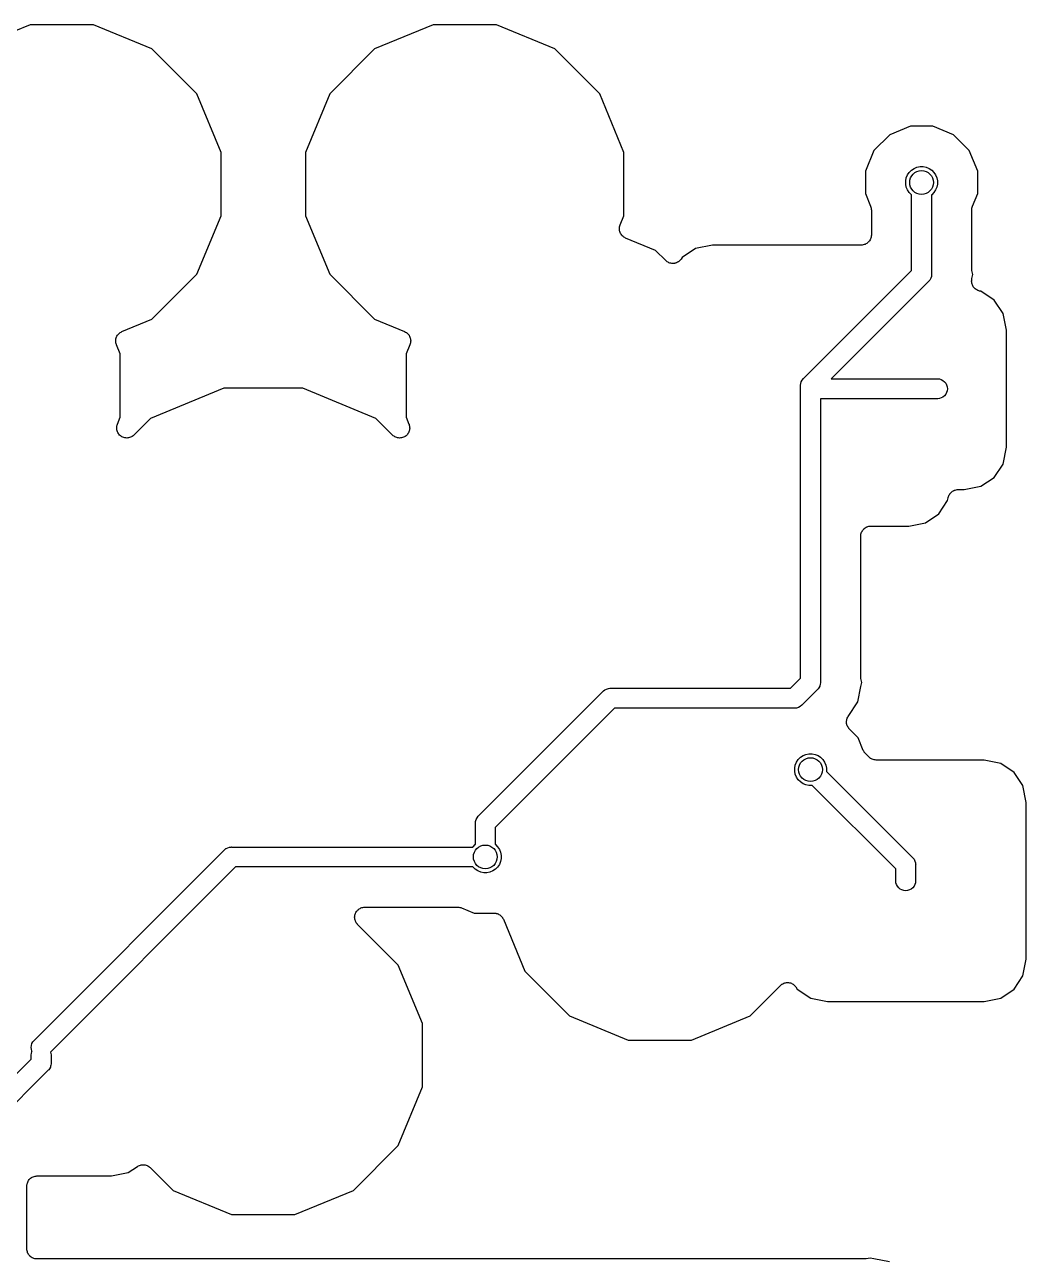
# Model space of a CAD drawing. Extents: x 0.4 to 11.3, y -7.9 to -0.4.
# Drawn here: x 6.874 to 7.371, y -3.708 to -3.095 of the extents above; entities that cross this region are included whole.
import ezdxf

# ---------------------------------------------------------------- set-up
doc = ezdxf.new("R2010")
doc.units = 0
doc.header["$MEASUREMENT"] = 0
doc.layers.add('BLACK', color=7, linetype='CONTINUOUS')

msp = doc.modelspace()

# ---------------------------------------------------------------- linework, layer by layer
at = {"layer": 'BLACK', "linetype": 'CONTINUOUS'}
for p, q in [((6.8764, -3.09496), (6.84734, -3.107)), ((6.90785, -3.09496), (6.8764, -3.09496)), ((6.93691, -3.107), (6.90785, -3.09496)), ((7.0764, -3.09496), (7.04734, -3.107)), ((7.10785, -3.09496), (7.0764, -3.09496)), ((7.13691, -3.107), (7.10785, -3.09496)), ((6.95915, -3.12923), (6.93691, -3.107)), ((7.04734, -3.107), (7.02511, -3.12923)), ((7.15915, -3.12923), (7.13691, -3.107)), ((6.97118, -3.15829), (6.95915, -3.12923)), ((7.02511, -3.12923), (7.01307, -3.15829)), ((7.17118, -3.15829), (7.15915, -3.12923)), ((7.30311, -3.1496), (7.29527, -3.15744)), ((7.31335, -3.14535), (7.30311, -3.1496)), ((7.32444, -3.14535), (7.31335, -3.14535)), ((7.33469, -3.1496), (7.32444, -3.14535)), ((7.34253, -3.15744), (7.33469, -3.1496)), ((6.97118, -3.18974), (6.97118, -3.15829)), ((7.01307, -3.15829), (7.01307, -3.18974)), ((7.17118, -3.18974), (7.17118, -3.15829)), ((7.29527, -3.15744), (7.29102, -3.16768)), ((7.34677, -3.16768), (7.34253, -3.15744)), ((7.29102, -3.16768), (7.29102, -3.17877)), ((7.31192, -3.1695), (7.31278, -3.16821)), ((7.31278, -3.16821), (7.31388, -3.16711)), ((7.31388, -3.16711), (7.31517, -3.16625)), ((7.31517, -3.16625), (7.3166, -3.16566)), ((7.3166, -3.16566), (7.31812, -3.16535)), ((7.31812, -3.16535), (7.31967, -3.16535)), ((7.31967, -3.16535), (7.32119, -3.16566)), ((7.32119, -3.16566), (7.32263, -3.16625)), ((7.32263, -3.16625), (7.32392, -3.16711)), ((7.32392, -3.16711), (7.32501, -3.16821)), ((7.32501, -3.16821), (7.32588, -3.1695)), ((7.34677, -3.17877), (7.34677, -3.16768)), ((7.31102, -3.17245), (7.31133, -3.17093)), ((7.31102, -3.174), (7.31102, -3.17245)), ((7.31133, -3.17553), (7.31102, -3.174)), ((7.31133, -3.17093), (7.31192, -3.1695)), ((7.31192, -3.17696), (7.31133, -3.17553)), ((7.32588, -3.1695), (7.32647, -3.17093)), ((7.32647, -3.17553), (7.32588, -3.17696)), ((7.32647, -3.17093), (7.32677, -3.17245)), ((7.32677, -3.174), (7.32647, -3.17553)), ((7.32677, -3.17245), (7.32677, -3.174)), ((7.29102, -3.17877), (7.2936, -3.18498)), ((7.31278, -3.17825), (7.31192, -3.17696)), ((7.31388, -3.17934), (7.31278, -3.17825)), ((7.31398, -3.17941), (7.31388, -3.17934)), ((7.31398, -3.21686), (7.31398, -3.17941)), ((7.32392, -3.17934), (7.32382, -3.17941)), ((7.32382, -3.17941), (7.32382, -3.21866)), ((7.32501, -3.17825), (7.32392, -3.17934)), ((7.32588, -3.17696), (7.32501, -3.17825)), ((7.3442, -3.18498), (7.34677, -3.17877)), ((7.2936, -3.18498), (7.2936, -3.18499)), ((7.2936, -3.18499), (7.2936, -3.18499)), ((7.2936, -3.18499), (7.2936, -3.18499)), ((7.2936, -3.18499), (7.29362, -3.18505)), ((7.29362, -3.18505), (7.29375, -3.18549)), ((7.29375, -3.18549), (7.29388, -3.18592)), ((7.29388, -3.18592), (7.29388, -3.18596)), ((7.29388, -3.18596), (7.29389, -3.18598)), ((7.29389, -3.18598), (7.29393, -3.18644)), ((7.29393, -3.18644), (7.29398, -3.1869)), ((7.29398, -3.1869), (7.29398, -3.19931)), ((7.34382, -3.18683), (7.34387, -3.18637)), ((7.34382, -3.18689), (7.34382, -3.18683)), ((7.34382, -3.1869), (7.34382, -3.18689)), ((7.34382, -3.18689), (7.34382, -3.18689)), ((7.34382, -3.18689), (7.34382, -3.18689)), ((7.34382, -3.21595), (7.34382, -3.1869)), ((7.34387, -3.18637), (7.34392, -3.18592)), ((7.34392, -3.18589), (7.34393, -3.18586)), ((7.34392, -3.18592), (7.34392, -3.18589)), ((7.34393, -3.18586), (7.34407, -3.18542)), ((7.34407, -3.18542), (7.3442, -3.18498)), ((6.95915, -3.2188), (6.97118, -3.18974)), ((7.01307, -3.18974), (7.02511, -3.2188)), ((7.1693, -3.19429), (7.17118, -3.18974)), ((7.16892, -3.19616), (7.16897, -3.19569)), ((7.16892, -3.19618), (7.16892, -3.19616)), ((7.16892, -3.19619), (7.16892, -3.19618)), ((7.16896, -3.19666), (7.16892, -3.19619)), ((7.169, -3.19713), (7.16896, -3.19666)), ((7.16897, -3.19569), (7.16901, -3.19522)), ((7.16901, -3.19715), (7.169, -3.19713)), ((7.16901, -3.19522), (7.16902, -3.19521)), ((7.16901, -3.19717), (7.16901, -3.19715)), ((7.16914, -3.19762), (7.16901, -3.19717)), ((7.16902, -3.19519), (7.16916, -3.19474)), ((7.16902, -3.19521), (7.16902, -3.19519)), ((7.16928, -3.19807), (7.16914, -3.19762)), ((7.16916, -3.19474), (7.1693, -3.19429)), ((7.16929, -3.19808), (7.16928, -3.19807)), ((7.16929, -3.1981), (7.16929, -3.19808)), ((7.16951, -3.19852), (7.16929, -3.1981)), ((7.16973, -3.19893), (7.16951, -3.19852)), ((7.16974, -3.19895), (7.16973, -3.19893)), ((7.16975, -3.19896), (7.16974, -3.19895)), ((7.17005, -3.19933), (7.16975, -3.19896)), ((7.17034, -3.1997), (7.17005, -3.19933)), ((7.17035, -3.19971), (7.17034, -3.1997)), ((7.17036, -3.19972), (7.17035, -3.19971)), ((7.17073, -3.20002), (7.17036, -3.19972)), ((7.17108, -3.20032), (7.17073, -3.20002)), ((7.29392, -3.19985), (7.29387, -3.20032)), ((7.29398, -3.19938), (7.29392, -3.19985)), ((7.29398, -3.19931), (7.29398, -3.19935)), ((7.29398, -3.19935), (7.29398, -3.19935)), ((7.29398, -3.19935), (7.29398, -3.19935)), ((7.29398, -3.19935), (7.29398, -3.19938)), ((7.1711, -3.20033), (7.17108, -3.20032)), ((7.17111, -3.20034), (7.1711, -3.20033)), ((7.17153, -3.20057), (7.17111, -3.20034)), ((7.17194, -3.2008), (7.17153, -3.20057)), ((7.17197, -3.20081), (7.17194, -3.2008)), ((7.172, -3.20082), (7.17197, -3.20081)), ((7.17197, -3.20081), (7.17197, -3.20081)), ((7.17197, -3.20081), (7.17197, -3.20081)), ((7.18691, -3.207), (7.172, -3.20082)), ((7.20676, -3.20596), (7.20015, -3.21038)), ((7.21506, -3.20431), (7.20676, -3.20596)), ((7.28898, -3.20431), (7.21506, -3.20431)), ((7.28945, -3.20427), (7.28898, -3.20431)), ((7.28991, -3.20422), (7.28945, -3.20427)), ((7.28993, -3.20422), (7.28991, -3.20422)), ((7.28995, -3.20422), (7.28993, -3.20422)), ((7.2904, -3.20408), (7.28995, -3.20422)), ((7.29085, -3.20395), (7.2904, -3.20408)), ((7.29087, -3.20394), (7.29085, -3.20395)), ((7.29088, -3.20394), (7.29087, -3.20394)), ((7.2913, -3.20372), (7.29088, -3.20394)), ((7.29171, -3.2035), (7.2913, -3.20372)), ((7.29173, -3.20349), (7.29171, -3.2035)), ((7.29174, -3.20348), (7.29173, -3.20349)), ((7.29211, -3.20318), (7.29174, -3.20348)), ((7.29247, -3.20289), (7.29211, -3.20318)), ((7.29249, -3.20287), (7.29247, -3.20289)), ((7.2925, -3.20286), (7.29249, -3.20287)), ((7.2928, -3.2025), (7.2925, -3.20286)), ((7.2931, -3.20214), (7.2928, -3.2025)), ((7.29311, -3.20212), (7.2931, -3.20214)), ((7.29312, -3.20211), (7.29311, -3.20212)), ((7.29335, -3.20169), (7.29312, -3.20211)), ((7.29357, -3.20128), (7.29335, -3.20169)), ((7.29358, -3.20127), (7.29357, -3.20128)), ((7.29359, -3.20125), (7.29358, -3.20127)), ((7.29373, -3.2008), (7.29359, -3.20125)), ((7.29387, -3.20035), (7.29373, -3.2008)), ((7.29387, -3.20032), (7.29387, -3.20034)), ((7.29387, -3.20034), (7.29387, -3.20035)), ((7.19189, -3.21198), (7.18691, -3.207)), ((7.19226, -3.21228), (7.19189, -3.21198)), ((7.19262, -3.21258), (7.19226, -3.21228)), ((7.19855, -3.21232), (7.19818, -3.21262)), ((7.19892, -3.21203), (7.19855, -3.21232)), ((7.19893, -3.21202), (7.19892, -3.21203)), ((7.19894, -3.21201), (7.19893, -3.21202)), ((7.19924, -3.21165), (7.19894, -3.21201)), ((7.19955, -3.21128), (7.19924, -3.21165)), ((7.19956, -3.21126), (7.19955, -3.21128)), ((7.19959, -3.21122), (7.19956, -3.21126)), ((7.19956, -3.21126), (7.19956, -3.21126)), ((7.19956, -3.21126), (7.19956, -3.21126)), ((7.20015, -3.21038), (7.19959, -3.21122)), ((7.19264, -3.21259), (7.19262, -3.21258)), ((7.19265, -3.2126), (7.19264, -3.21259)), ((7.19306, -3.21282), (7.19265, -3.2126)), ((7.19348, -3.21305), (7.19306, -3.21282)), ((7.19349, -3.21306), (7.19348, -3.21305)), ((7.19351, -3.21306), (7.19349, -3.21306)), ((7.19396, -3.2132), (7.19351, -3.21306)), ((7.19441, -3.21334), (7.19396, -3.2132)), ((7.19443, -3.21334), (7.19441, -3.21334)), ((7.19444, -3.21335), (7.19443, -3.21334)), ((7.19491, -3.2134), (7.19444, -3.21335)), ((7.19538, -3.21345), (7.19491, -3.2134)), ((7.1954, -3.21345), (7.19538, -3.21345)), ((7.19541, -3.21345), (7.1954, -3.21345)), ((7.19588, -3.2134), (7.19541, -3.21345)), ((7.19635, -3.21336), (7.19588, -3.2134)), ((7.19637, -3.21336), (7.19635, -3.21336)), ((7.19638, -3.21335), (7.19637, -3.21336)), ((7.19683, -3.21322), (7.19638, -3.21335)), ((7.19729, -3.21309), (7.19683, -3.21322)), ((7.1973, -3.21308), (7.19729, -3.21309)), ((7.19732, -3.21308), (7.1973, -3.21308)), ((7.19774, -3.21285), (7.19732, -3.21308)), ((7.19816, -3.21264), (7.19774, -3.21285)), ((7.19817, -3.21263), (7.19816, -3.21264)), ((7.19818, -3.21262), (7.19817, -3.21263)), ((7.26047, -3.27036), (7.31398, -3.21686)), ((7.34386, -3.2164), (7.34382, -3.21595)), ((7.3439, -3.21686), (7.34386, -3.2164)), ((7.34391, -3.21693), (7.3439, -3.21686)), ((7.34431, -3.2189), (7.34391, -3.21693)), ((6.93691, -3.24104), (6.95915, -3.2188)), ((7.02511, -3.2188), (7.04734, -3.24104)), ((7.32221, -3.22255), (7.27409, -3.27067)), ((7.32239, -3.22239), (7.32221, -3.22255)), ((7.32256, -3.22219), (7.32239, -3.22239)), ((7.32301, -3.22165), (7.32256, -3.22219)), ((7.32347, -3.22079), (7.32301, -3.22165)), ((7.3235, -3.22067), (7.32347, -3.22079)), ((7.32375, -3.21986), (7.3235, -3.22067)), ((7.32382, -3.21914), (7.32375, -3.21986)), ((7.32382, -3.21866), (7.32384, -3.2189)), ((7.32384, -3.2189), (7.32382, -3.21914)), ((7.32382, -3.21914), (7.32382, -3.21914)), ((7.34375, -3.22216), (7.3438, -3.2217)), ((7.34375, -3.22218), (7.34375, -3.22216)), ((7.34375, -3.2222), (7.34375, -3.22218)), ((7.34379, -3.22267), (7.34375, -3.2222)), ((7.34384, -3.22314), (7.34379, -3.22267)), ((7.3438, -3.2217), (7.34384, -3.22123)), ((7.34384, -3.22123), (7.34391, -3.22087)), ((7.34384, -3.22315), (7.34384, -3.22314)), ((7.34384, -3.22317), (7.34384, -3.22315)), ((7.34398, -3.22362), (7.34384, -3.22317)), ((7.34391, -3.22087), (7.34431, -3.2189)), ((7.34391, -3.22087), (7.34391, -3.22087)), ((7.34411, -3.22407), (7.34398, -3.22362)), ((7.34412, -3.22409), (7.34411, -3.22407)), ((7.34412, -3.2241), (7.34412, -3.22409)), ((7.34434, -3.22452), (7.34412, -3.2241)), ((7.34456, -3.22494), (7.34434, -3.22452)), ((7.34457, -3.22495), (7.34456, -3.22494)), ((7.34458, -3.22497), (7.34457, -3.22495)), ((7.34488, -3.22533), (7.34458, -3.22497)), ((7.34517, -3.2257), (7.34488, -3.22533)), ((7.34519, -3.22571), (7.34517, -3.2257)), ((7.3452, -3.22572), (7.34519, -3.22571)), ((7.34556, -3.22602), (7.3452, -3.22572)), ((7.34592, -3.22633), (7.34556, -3.22602)), ((7.34593, -3.22634), (7.34592, -3.22633)), ((7.34595, -3.22635), (7.34593, -3.22634)), ((7.34636, -3.22657), (7.34595, -3.22635)), ((7.34677, -3.2268), (7.34636, -3.22657)), ((7.34679, -3.2268), (7.34677, -3.2268)), ((7.34681, -3.22681), (7.34679, -3.2268)), ((7.34726, -3.22695), (7.34681, -3.22681)), ((7.3477, -3.22709), (7.34726, -3.22695)), ((7.34774, -3.2271), (7.3477, -3.22709)), ((7.34777, -3.22711), (7.34774, -3.2271)), ((7.34774, -3.2271), (7.34774, -3.2271)), ((7.34774, -3.2271), (7.34774, -3.2271)), ((7.34835, -3.22722), (7.34777, -3.22711)), ((7.35497, -3.23164), (7.34835, -3.22722)), ((7.35939, -3.23826), (7.35497, -3.23164)), ((6.922, -3.24721), (6.93691, -3.24104)), ((7.04734, -3.24104), (7.06225, -3.24721)), ((7.36104, -3.24656), (7.35939, -3.23826)), ((6.91954, -3.24945), (6.91977, -3.24904)), ((6.91977, -3.24904), (6.91978, -3.24903)), ((6.91978, -3.24903), (6.91979, -3.24901)), ((6.91979, -3.24901), (6.92009, -3.24865)), ((6.92009, -3.24865), (6.92039, -3.24829)), ((6.92039, -3.24829), (6.9204, -3.24828)), ((6.9204, -3.24828), (6.92041, -3.24826)), ((6.92041, -3.24826), (6.92077, -3.24797)), ((6.92077, -3.24797), (6.92114, -3.24767)), ((6.92114, -3.24767), (6.92116, -3.24766)), ((6.92116, -3.24766), (6.92117, -3.24765)), ((6.92117, -3.24765), (6.92158, -3.24743)), ((6.92158, -3.24743), (6.922, -3.24721)), ((7.06225, -3.24721), (7.06228, -3.24722)), ((7.06228, -3.24722), (7.06228, -3.24722)), ((7.06228, -3.24722), (7.06228, -3.24722)), ((7.06228, -3.24722), (7.06231, -3.24724)), ((7.06231, -3.24724), (7.06272, -3.24746)), ((7.06272, -3.24746), (7.06314, -3.24769)), ((7.06314, -3.24769), (7.06315, -3.2477)), ((7.06315, -3.2477), (7.06317, -3.24771)), ((7.06317, -3.24771), (7.06353, -3.24801)), ((7.06353, -3.24801), (7.06389, -3.24831)), ((7.06389, -3.24831), (7.0639, -3.24833)), ((7.0639, -3.24833), (7.06391, -3.24834)), ((7.06391, -3.24834), (7.06421, -3.2487)), ((7.06421, -3.2487), (7.06451, -3.24907)), ((7.06451, -3.24907), (7.06451, -3.24908)), ((7.06451, -3.24908), (7.06452, -3.2491)), ((7.06452, -3.2491), (7.06474, -3.24951)), ((7.36104, -3.30463), (7.36104, -3.24656)), ((6.91892, -3.25177), (6.91897, -3.2513)), ((6.91892, -3.25178), (6.91892, -3.25177)), ((6.91892, -3.2518), (6.91892, -3.25178)), ((6.91896, -3.25227), (6.91892, -3.2518)), ((6.919, -3.25274), (6.91896, -3.25227)), ((6.91897, -3.2513), (6.91902, -3.25083)), ((6.919, -3.25276), (6.919, -3.25274)), ((6.91901, -3.25277), (6.919, -3.25276)), ((6.91914, -3.25322), (6.91901, -3.25277)), ((6.91902, -3.2508), (6.91917, -3.25035)), ((6.91902, -3.25081), (6.91902, -3.2508)), ((6.91902, -3.25083), (6.91902, -3.25081)), ((6.91927, -3.25368), (6.91914, -3.25322)), ((6.91917, -3.25035), (6.9193, -3.2499)), ((6.91928, -3.25371), (6.91927, -3.25368)), ((6.9193, -3.25374), (6.91928, -3.25371)), ((6.91928, -3.25371), (6.91928, -3.25371)), ((6.91928, -3.25371), (6.91928, -3.25371)), ((6.9193, -3.2499), (6.91931, -3.24988)), ((6.92118, -3.25829), (6.9193, -3.25374)), ((6.91931, -3.24988), (6.91932, -3.24987)), ((6.91932, -3.24987), (6.91954, -3.24945)), ((7.06496, -3.25374), (7.06307, -3.25829)), ((7.06474, -3.24951), (7.06496, -3.24993)), ((7.06496, -3.24993), (7.06497, -3.24995)), ((7.06509, -3.25329), (7.06496, -3.25374)), ((7.06497, -3.24995), (7.06497, -3.24996)), ((7.06497, -3.24996), (7.06511, -3.25042)), ((7.06523, -3.25284), (7.06509, -3.25329)), ((7.06511, -3.25042), (7.06524, -3.25087)), ((7.06524, -3.25281), (7.06523, -3.25282)), ((7.06523, -3.25282), (7.06523, -3.25284)), ((7.06524, -3.25087), (7.06524, -3.25088)), ((7.06524, -3.25088), (7.06525, -3.2509)), ((7.06529, -3.25234), (7.06524, -3.25281)), ((7.06525, -3.2509), (7.06529, -3.25137)), ((7.06529, -3.25137), (7.06534, -3.25184)), ((7.06534, -3.25187), (7.06529, -3.25234)), ((7.06534, -3.25184), (7.06533, -3.25185)), ((7.06533, -3.25185), (7.06534, -3.25187)), ((6.92118, -3.28974), (6.92118, -3.25829)), ((7.06307, -3.25829), (7.06307, -3.28974)), ((7.25886, -3.27377), (7.25893, -3.27305)), ((7.25893, -3.27305), (7.25921, -3.27212)), ((7.25921, -3.27212), (7.25967, -3.27127)), ((7.25967, -3.27127), (7.26028, -3.27052)), ((7.26028, -3.27052), (7.26047, -3.27036)), ((7.27409, -3.27067), (7.32701, -3.27067)), ((7.32701, -3.27067), (7.32774, -3.27074)), ((7.32774, -3.27074), (7.32866, -3.27102)), ((7.32866, -3.27102), (7.32952, -3.27148)), ((7.32952, -3.27148), (7.33027, -3.27209)), ((7.33027, -3.27209), (7.33088, -3.27284)), ((7.33088, -3.27284), (7.33134, -3.2737)), ((6.97249, -3.27528), (6.93619, -3.29031)), ((7.01177, -3.27528), (6.97249, -3.27528)), ((7.04806, -3.29031), (7.01177, -3.27528)), ((7.25883, -3.27402), (7.25886, -3.27377)), ((7.25886, -3.27426), (7.25883, -3.27402)), ((7.25886, -3.27377), (7.25886, -3.27377)), ((7.25886, -3.41922), (7.25886, -3.27426)), ((7.32952, -3.2797), (7.32866, -3.28016)), ((7.33027, -3.27909), (7.32952, -3.2797)), ((7.33088, -3.27834), (7.33027, -3.27909)), ((7.33134, -3.27748), (7.33088, -3.27834)), ((7.33134, -3.2737), (7.33162, -3.27463)), ((7.33162, -3.27656), (7.33134, -3.27748)), ((7.33162, -3.27463), (7.33172, -3.27559)), ((7.33172, -3.27559), (7.33162, -3.27656)), ((7.32701, -3.28051), (7.2687, -3.28051)), ((7.2687, -3.28051), (7.2687, -3.42102)), ((7.32774, -3.28044), (7.32701, -3.28051)), ((7.32866, -3.28016), (7.32774, -3.28044)), ((6.91978, -3.29311), (6.92118, -3.28974)), ((6.93619, -3.29031), (6.92794, -3.29856)), ((7.05631, -3.29856), (7.04806, -3.29031)), ((7.06307, -3.28974), (7.06447, -3.29311)), ((6.9194, -3.29501), (6.91945, -3.29453)), ((6.9194, -3.29502), (6.9194, -3.29501)), ((6.9194, -3.29501), (6.9194, -3.29501)), ((6.91945, -3.29551), (6.9194, -3.29502)), ((6.91945, -3.29453), (6.9195, -3.29405)), ((6.91949, -3.29598), (6.91945, -3.29551)), ((6.9195, -3.29599), (6.91949, -3.29598)), ((6.9195, -3.29404), (6.91964, -3.29358)), ((6.9195, -3.29405), (6.9195, -3.29404)), ((6.9195, -3.29404), (6.9195, -3.29404)), ((6.91964, -3.29646), (6.9195, -3.29599)), ((6.9195, -3.29599), (6.9195, -3.29599)), ((6.91964, -3.29358), (6.91978, -3.29311)), ((6.91977, -3.29692), (6.91964, -3.29646)), ((6.91978, -3.29692), (6.91977, -3.29692)), ((6.91978, -3.29693), (6.91978, -3.29692)), ((6.92, -3.29734), (6.91978, -3.29693)), ((6.92023, -3.29778), (6.92, -3.29734)), ((6.92023, -3.29779), (6.92023, -3.29778)), ((6.92023, -3.29778), (6.92023, -3.29778)), ((6.92053, -3.29816), (6.92023, -3.29779)), ((7.06398, -3.29785), (7.06368, -3.29821)), ((7.06422, -3.29741), (7.06398, -3.29784)), ((7.06398, -3.29784), (7.06398, -3.29784)), ((7.06398, -3.29784), (7.06398, -3.29785)), ((7.06445, -3.29699), (7.06422, -3.29741)), ((7.0646, -3.29651), (7.06445, -3.29698)), ((7.06445, -3.29698), (7.06445, -3.29699)), ((7.06445, -3.29699), (7.06445, -3.29699)), ((7.06447, -3.29311), (7.06449, -3.29317)), ((7.06449, -3.29317), (7.06449, -3.29317)), ((7.06449, -3.29317), (7.06449, -3.29317)), ((7.06449, -3.29317), (7.06449, -3.29318)), ((7.06449, -3.29318), (7.06463, -3.29365)), ((7.06474, -3.29606), (7.0646, -3.29651)), ((7.06463, -3.29365), (7.06476, -3.29411)), ((7.0648, -3.29556), (7.06474, -3.29605)), ((7.06474, -3.29605), (7.06474, -3.29605)), ((7.06474, -3.29605), (7.06474, -3.29606)), ((7.06476, -3.29411), (7.06476, -3.29411)), ((7.06476, -3.29411), (7.06477, -3.29412)), ((7.06477, -3.29412), (7.06481, -3.2946)), ((7.06485, -3.29509), (7.0648, -3.29556)), ((7.06481, -3.2946), (7.06485, -3.29508)), ((7.06485, -3.29508), (7.06485, -3.29508)), ((7.06485, -3.29508), (7.06485, -3.29509)), ((6.92084, -3.29854), (6.92053, -3.29816)), ((6.92085, -3.29854), (6.92084, -3.29854)), ((6.92122, -3.29886), (6.92085, -3.29854)), ((6.92085, -3.29854), (6.92085, -3.29854)), ((6.92159, -3.29916), (6.92122, -3.29886)), ((6.9216, -3.29917), (6.92159, -3.29916)), ((6.92202, -3.2994), (6.9216, -3.29917)), ((6.9216, -3.29917), (6.9216, -3.29917)), ((6.92245, -3.29963), (6.92202, -3.2994)), ((6.92246, -3.29963), (6.92245, -3.29963)), ((6.92245, -3.29963), (6.92245, -3.29963)), ((6.92291, -3.29978), (6.92246, -3.29963)), ((6.92338, -3.29992), (6.92291, -3.29978)), ((6.92339, -3.29992), (6.92338, -3.29992)), ((6.92338, -3.29992), (6.92338, -3.29992)), ((6.92387, -3.29998), (6.92339, -3.29992)), ((6.92435, -3.30003), (6.92387, -3.29998)), ((6.92436, -3.30003), (6.92435, -3.30003)), ((6.92484, -3.29998), (6.92436, -3.30003)), ((6.92436, -3.30003), (6.92436, -3.30003)), ((6.92532, -3.29994), (6.92484, -3.29998)), ((6.92533, -3.29994), (6.92532, -3.29994)), ((6.92579, -3.29981), (6.92533, -3.29994)), ((6.92533, -3.29994), (6.92533, -3.29994)), ((6.92626, -3.29967), (6.92579, -3.29981)), ((6.92627, -3.29967), (6.92626, -3.29967)), ((6.92626, -3.29967), (6.92626, -3.29967)), ((6.92669, -3.29945), (6.92627, -3.29967)), ((6.92713, -3.29922), (6.92669, -3.29945)), ((6.9275, -3.29892), (6.92713, -3.29922)), ((6.92713, -3.29922), (6.92713, -3.29922)), ((6.92713, -3.29922), (6.92713, -3.29922)), ((6.92789, -3.29861), (6.9275, -3.29892)), ((6.9279, -3.29861), (6.92789, -3.29861)), ((6.92789, -3.29861), (6.92789, -3.29861)), ((6.92794, -3.29856), (6.9279, -3.29861)), ((6.9279, -3.29861), (6.9279, -3.29861)), ((7.05669, -3.29887), (7.05631, -3.29856)), ((7.05706, -3.29918), (7.05669, -3.29887)), ((7.05707, -3.29918), (7.05706, -3.29918)), ((7.05706, -3.29918), (7.05706, -3.29918)), ((7.05749, -3.29941), (7.05707, -3.29918)), ((7.05792, -3.29964), (7.05749, -3.29941)), ((7.05793, -3.29964), (7.05792, -3.29964)), ((7.05792, -3.29964), (7.05792, -3.29964)), ((7.05841, -3.29979), (7.05793, -3.29964)), ((7.05885, -3.29993), (7.05841, -3.29979)), ((7.05886, -3.29993), (7.05885, -3.29993)), ((7.05935, -3.29998), (7.05886, -3.29993)), ((7.05886, -3.29993), (7.05886, -3.29993)), ((7.05982, -3.30003), (7.05935, -3.29998)), ((7.05983, -3.30003), (7.05982, -3.30003)), ((7.0603, -3.29998), (7.05983, -3.30003)), ((7.05983, -3.30003), (7.05983, -3.30003)), ((7.06079, -3.29994), (7.0603, -3.29998)), ((7.0608, -3.29994), (7.06079, -3.29994)), ((7.06127, -3.2998), (7.0608, -3.29994)), ((7.0608, -3.29994), (7.0608, -3.29994)), ((7.06173, -3.29966), (7.06127, -3.2998)), ((7.06174, -3.29966), (7.06173, -3.29966)), ((7.06173, -3.29966), (7.06173, -3.29966)), ((7.06219, -3.29942), (7.06174, -3.29966)), ((7.06259, -3.29921), (7.06219, -3.29942)), ((7.0626, -3.2992), (7.06259, -3.29921)), ((7.063, -3.29888), (7.0626, -3.2992)), ((7.0626, -3.2992), (7.0626, -3.2992)), ((7.06335, -3.29859), (7.063, -3.29888)), ((7.06336, -3.29859), (7.06335, -3.29859)), ((7.06368, -3.29821), (7.06336, -3.29859)), ((7.06336, -3.29859), (7.06336, -3.29859)), ((7.35939, -3.31292), (7.36104, -3.30463)), ((7.35497, -3.31954), (7.35939, -3.31292)), ((7.34835, -3.32396), (7.35497, -3.31954)), ((7.33227, -3.32912), (7.3324, -3.32867)), ((7.3324, -3.32867), (7.33241, -3.32865)), ((7.33241, -3.32865), (7.33242, -3.32863)), ((7.33242, -3.32863), (7.33265, -3.32822)), ((7.33265, -3.32822), (7.33287, -3.32781)), ((7.33287, -3.32781), (7.33288, -3.3278)), ((7.33288, -3.3278), (7.33289, -3.32778)), ((7.33289, -3.32778), (7.33319, -3.32742)), ((7.33319, -3.32742), (7.33349, -3.32706)), ((7.33349, -3.32706), (7.33351, -3.32705)), ((7.33351, -3.32705), (7.33352, -3.32703)), ((7.33352, -3.32703), (7.33389, -3.32674)), ((7.33389, -3.32674), (7.33425, -3.32644)), ((7.33425, -3.32644), (7.33426, -3.32643)), ((7.33426, -3.32643), (7.33428, -3.32642)), ((7.33428, -3.32642), (7.3347, -3.3262)), ((7.3347, -3.3262), (7.33511, -3.32599)), ((7.33511, -3.32599), (7.33513, -3.32598)), ((7.33513, -3.32598), (7.33514, -3.32597)), ((7.33514, -3.32597), (7.3356, -3.32584)), ((7.3356, -3.32584), (7.33604, -3.3257)), ((7.33604, -3.3257), (7.33606, -3.3257)), ((7.33606, -3.3257), (7.33608, -3.3257)), ((7.33608, -3.3257), (7.33655, -3.32565)), ((7.33655, -3.32565), (7.33701, -3.32561)), ((7.33701, -3.32561), (7.34006, -3.32561)), ((7.34006, -3.32561), (7.34835, -3.32396)), ((7.32741, -3.33765), (7.33183, -3.33103)), ((7.33183, -3.33103), (7.33211, -3.32963)), ((7.33211, -3.32963), (7.33212, -3.3296)), ((7.33212, -3.32956), (7.33227, -3.32912)), ((7.33212, -3.3296), (7.33212, -3.32956)), ((7.33212, -3.3296), (7.33212, -3.3296)), ((7.33212, -3.3296), (7.33212, -3.3296)), ((7.3208, -3.34207), (7.32741, -3.33765)), ((7.28895, -3.34723), (7.28909, -3.34678)), ((7.28909, -3.34678), (7.2891, -3.34677)), ((7.2891, -3.34677), (7.28911, -3.34675)), ((7.28911, -3.34675), (7.28933, -3.34633)), ((7.28933, -3.34633), (7.28956, -3.34592)), ((7.28956, -3.34592), (7.28957, -3.34591)), ((7.28957, -3.34591), (7.28958, -3.34589)), ((7.28958, -3.34589), (7.28988, -3.34553)), ((7.28988, -3.34553), (7.29018, -3.34517)), ((7.29018, -3.34517), (7.29019, -3.34516)), ((7.29019, -3.34516), (7.2902, -3.34515)), ((7.2902, -3.34515), (7.29057, -3.34485)), ((7.29057, -3.34485), (7.29093, -3.34455)), ((7.29093, -3.34455), (7.29095, -3.34455)), ((7.29095, -3.34455), (7.29096, -3.34453)), ((7.29096, -3.34453), (7.29138, -3.34432)), ((7.29138, -3.34432), (7.2918, -3.3441)), ((7.2918, -3.3441), (7.29181, -3.34409)), ((7.29181, -3.34409), (7.29183, -3.34408)), ((7.29183, -3.34408), (7.29228, -3.34395)), ((7.29228, -3.34395), (7.29273, -3.34381)), ((7.29273, -3.34381), (7.29275, -3.34381)), ((7.29275, -3.34381), (7.29276, -3.34381)), ((7.29276, -3.34381), (7.29323, -3.34376)), ((7.29323, -3.34376), (7.2937, -3.34372)), ((7.2937, -3.34372), (7.3125, -3.34372)), ((7.3125, -3.34372), (7.3208, -3.34207)), ((7.2887, -3.34865), (7.28875, -3.34818)), ((7.2887, -3.34868), (7.2887, -3.34865)), ((7.2887, -3.34872), (7.2887, -3.34868)), ((7.2887, -3.34868), (7.2887, -3.34868)), ((7.2887, -3.34868), (7.2887, -3.34868)), ((7.2887, -3.41831), (7.2887, -3.34872)), ((7.28875, -3.34818), (7.2888, -3.34771)), ((7.2888, -3.34771), (7.28881, -3.3477)), ((7.28881, -3.34768), (7.28895, -3.34723)), ((7.28881, -3.3477), (7.28881, -3.34768)), ((7.25387, -3.42421), (7.25886, -3.41922)), ((7.28875, -3.41877), (7.2887, -3.41831)), ((7.28878, -3.41922), (7.28875, -3.41877)), ((7.2888, -3.41929), (7.28878, -3.41922)), ((7.28919, -3.42126), (7.2888, -3.41929)), ((7.09905, -3.48752), (7.16075, -3.42582)), ((7.16075, -3.42582), (7.1609, -3.42564)), ((7.1609, -3.42564), (7.16109, -3.42548)), ((7.16109, -3.42548), (7.16165, -3.42502)), ((7.16109, -3.42548), (7.16109, -3.42548)), ((7.16165, -3.42502), (7.16251, -3.42457)), ((7.16165, -3.42502), (7.16165, -3.42502)), ((7.16165, -3.42502), (7.16165, -3.42502)), ((7.16251, -3.42457), (7.16343, -3.42428)), ((7.16343, -3.42428), (7.16416, -3.42421)), ((7.16416, -3.42421), (7.1644, -3.42419)), ((7.16416, -3.42421), (7.16416, -3.42421)), ((7.1644, -3.42419), (7.16464, -3.42421)), ((7.16464, -3.42421), (7.25387, -3.42421)), ((7.26709, -3.42491), (7.25956, -3.43244)), ((7.26728, -3.42476), (7.26709, -3.42491)), ((7.26757, -3.4244), (7.26728, -3.42476)), ((7.26789, -3.42401), (7.26757, -3.4244)), ((7.26835, -3.42315), (7.26789, -3.42401)), ((7.26842, -3.4229), (7.26835, -3.42315)), ((7.26863, -3.42222), (7.26842, -3.4229)), ((7.2687, -3.4215), (7.26863, -3.42222)), ((7.2687, -3.42102), (7.26872, -3.42126)), ((7.26872, -3.42126), (7.2687, -3.4215)), ((7.2687, -3.4215), (7.2687, -3.4215)), ((7.28725, -3.43098), (7.2888, -3.42323)), ((7.2888, -3.42323), (7.28919, -3.42126)), ((7.2888, -3.42323), (7.2888, -3.42323)), ((7.2594, -3.43263), (7.25865, -3.43325)), ((7.25956, -3.43244), (7.2594, -3.43263)), ((7.28247, -3.43815), (7.28725, -3.43098)), ((7.16644, -3.43406), (7.10728, -3.49321)), ((7.25566, -3.43406), (7.16644, -3.43406)), ((7.25591, -3.43408), (7.25566, -3.43406)), ((7.25615, -3.43406), (7.25591, -3.43408)), ((7.25687, -3.43398), (7.25615, -3.43406)), ((7.25615, -3.43406), (7.25615, -3.43406)), ((7.2578, -3.4337), (7.25687, -3.43398)), ((7.25865, -3.43325), (7.2578, -3.4337)), ((7.28187, -3.43945), (7.28201, -3.43901)), ((7.28201, -3.43901), (7.28202, -3.43899)), ((7.28202, -3.43897), (7.28225, -3.43856)), ((7.28202, -3.43899), (7.28202, -3.43897)), ((7.28225, -3.43856), (7.28247, -3.43815)), ((7.28163, -3.44087), (7.28168, -3.44041)), ((7.28163, -3.44089), (7.28163, -3.44087)), ((7.28163, -3.44091), (7.28163, -3.44089)), ((7.28167, -3.44137), (7.28163, -3.44091)), ((7.28171, -3.44184), (7.28167, -3.44137)), ((7.28168, -3.44041), (7.28172, -3.43994)), ((7.28172, -3.44186), (7.28171, -3.44184)), ((7.28172, -3.43994), (7.28173, -3.43992)), ((7.28172, -3.44188), (7.28172, -3.44186)), ((7.28185, -3.44233), (7.28172, -3.44188)), ((7.28173, -3.4399), (7.28187, -3.43945)), ((7.28173, -3.43992), (7.28173, -3.4399)), ((7.28198, -3.44278), (7.28185, -3.44233)), ((7.28199, -3.4428), (7.28198, -3.44278)), ((7.282, -3.44282), (7.28199, -3.4428)), ((7.28222, -3.44323), (7.282, -3.44282)), ((7.28243, -3.44365), (7.28222, -3.44323)), ((7.28245, -3.44366), (7.28243, -3.44365)), ((7.28245, -3.44368), (7.28245, -3.44366)), ((7.28275, -3.44404), (7.28245, -3.44368)), ((7.28304, -3.44441), (7.28275, -3.44404)), ((7.28307, -3.44444), (7.28304, -3.44441)), ((7.28309, -3.44446), (7.28307, -3.44444)), ((7.28307, -3.44444), (7.28307, -3.44444)), ((7.28307, -3.44444), (7.28307, -3.44444)), ((7.28741, -3.44878), (7.28309, -3.44446)), ((7.28998, -3.45499), (7.28741, -3.44878)), ((7.26005, -3.45759), (7.26148, -3.457)), ((7.26148, -3.457), (7.263, -3.45669)), ((7.263, -3.45669), (7.26456, -3.45669)), ((7.26456, -3.45669), (7.26608, -3.457)), ((7.26608, -3.457), (7.26751, -3.45759)), ((7.2902, -3.45539), (7.28998, -3.45499)), ((7.29041, -3.4558), (7.2902, -3.45539)), ((7.29043, -3.45582), (7.29041, -3.4558)), ((7.29044, -3.45585), (7.29043, -3.45582)), ((7.29073, -3.4562), (7.29044, -3.45585)), ((7.29102, -3.45656), (7.29073, -3.4562)), ((7.29106, -3.4566), (7.29102, -3.45656)), ((7.29107, -3.45661), (7.29106, -3.4566)), ((7.29106, -3.4566), (7.29106, -3.4566)), ((7.29106, -3.4566), (7.29106, -3.4566)), ((7.29282, -3.45836), (7.29107, -3.45661)), ((7.25591, -3.46379), (7.25621, -3.46227)), ((7.25621, -3.46227), (7.2568, -3.46084)), ((7.2568, -3.46084), (7.25766, -3.45955)), ((7.25766, -3.45955), (7.25876, -3.45845)), ((7.25876, -3.45845), (7.26005, -3.45759)), ((7.26751, -3.45759), (7.2688, -3.45845)), ((7.2688, -3.45845), (7.2699, -3.45955)), ((7.2699, -3.45955), (7.27076, -3.46084)), ((7.27076, -3.46084), (7.27135, -3.46227)), ((7.27135, -3.46227), (7.27165, -3.46379)), ((7.29317, -3.45865), (7.29282, -3.45836)), ((7.29353, -3.45895), (7.29317, -3.45865)), ((7.29355, -3.45896), (7.29353, -3.45895)), ((7.29357, -3.45898), (7.29355, -3.45896)), ((7.29398, -3.4592), (7.29357, -3.45898)), ((7.29438, -3.45942), (7.29398, -3.4592)), ((7.29441, -3.45943), (7.29438, -3.45942)), ((7.29443, -3.45944), (7.29441, -3.45943)), ((7.29487, -3.45958), (7.29443, -3.45944)), ((7.29531, -3.45972), (7.29487, -3.45958)), ((7.29534, -3.45972), (7.29531, -3.45972)), ((7.29536, -3.45973), (7.29534, -3.45972)), ((7.29582, -3.45977), (7.29536, -3.45973)), ((7.29628, -3.45982), (7.29582, -3.45977)), ((7.29633, -3.45983), (7.29628, -3.45982)), ((7.29634, -3.45983), (7.29633, -3.45983)), ((7.29635, -3.45983), (7.29634, -3.45983)), ((7.29634, -3.45983), (7.29634, -3.45983)), ((7.3499, -3.45983), (7.29635, -3.45983)), ((7.3582, -3.46148), (7.3499, -3.45983)), ((7.36481, -3.4659), (7.3582, -3.46148)), ((7.25591, -3.46534), (7.25591, -3.46379)), ((7.25621, -3.46686), (7.25591, -3.46534)), ((7.2568, -3.4683), (7.25621, -3.46686)), ((7.25766, -3.46959), (7.2568, -3.4683)), ((7.25876, -3.47068), (7.25766, -3.46959)), ((7.27165, -3.46534), (7.27163, -3.46546)), ((7.27163, -3.46546), (7.31433, -3.50816)), ((7.27165, -3.46379), (7.27165, -3.46534)), ((7.36923, -3.47251), (7.36481, -3.4659)), ((7.26005, -3.47154), (7.25876, -3.47068)), ((7.26148, -3.47214), (7.26005, -3.47154)), ((7.263, -3.47244), (7.26148, -3.47214)), ((7.26456, -3.47244), (7.263, -3.47244)), ((7.26467, -3.47242), (7.26456, -3.47244)), ((7.3061, -3.51385), (7.26467, -3.47242)), ((7.37088, -3.48081), (7.36923, -3.47251)), ((7.37088, -3.55856), (7.37088, -3.48081)), ((7.09825, -3.48842), (7.09887, -3.48767)), ((7.09887, -3.48767), (7.09905, -3.48752)), ((7.09742, -3.49117), (7.09744, -3.49093)), ((7.09744, -3.49141), (7.09742, -3.49117)), ((7.09744, -3.49093), (7.09751, -3.49021)), ((7.09744, -3.49093), (7.09744, -3.49093)), ((7.09744, -3.50169), (7.09744, -3.49141)), ((7.09751, -3.49021), (7.09779, -3.48928)), ((7.09779, -3.48928), (7.09825, -3.48842)), ((7.10728, -3.49321), (7.10728, -3.50169)), ((6.87824, -3.59905), (6.97273, -3.50456)), ((6.97273, -3.50456), (6.97288, -3.50438)), ((6.97288, -3.50438), (6.97307, -3.50422)), ((6.97307, -3.50422), (6.97363, -3.50376)), ((6.97307, -3.50422), (6.97307, -3.50422)), ((6.97363, -3.50376), (6.97369, -3.50373)), ((6.97369, -3.50373), (6.97449, -3.50331)), ((6.97449, -3.50331), (6.97541, -3.50302)), ((6.97541, -3.50302), (6.97614, -3.50295)), ((6.97614, -3.50295), (6.97638, -3.50293)), ((6.97614, -3.50295), (6.97614, -3.50295)), ((6.97638, -3.50293), (6.97662, -3.50295)), ((6.97662, -3.50295), (7.09618, -3.50295)), ((7.09618, -3.50295), (7.09625, -3.50285)), ((7.09625, -3.50285), (7.09734, -3.50176)), ((7.09734, -3.50176), (7.09744, -3.50169)), ((7.10728, -3.50169), (7.10738, -3.50176)), ((7.10738, -3.50176), (7.10848, -3.50285)), ((7.10848, -3.50285), (7.10934, -3.50414)), ((7.10934, -3.50414), (7.10993, -3.50558)), ((7.10993, -3.50558), (7.11024, -3.5071)), ((7.10934, -3.5116), (7.10848, -3.51289)), ((7.10993, -3.51017), (7.10934, -3.5116)), ((7.11024, -3.50865), (7.10993, -3.51017)), ((7.11024, -3.5071), (7.11024, -3.50865)), ((7.31433, -3.50816), (7.31452, -3.50831)), ((7.31452, -3.50831), (7.31467, -3.5085)), ((7.31467, -3.5085), (7.31467, -3.5085)), ((7.31467, -3.5085), (7.315, -3.50889)), ((7.315, -3.50889), (7.31514, -3.50906)), ((7.31514, -3.50906), (7.31559, -3.50992)), ((7.31559, -3.50992), (7.31587, -3.51085)), ((7.31587, -3.51085), (7.31594, -3.51157)), ((7.31594, -3.51157), (7.31594, -3.51157)), ((7.31594, -3.51157), (7.31597, -3.51181)), ((7.31597, -3.51181), (7.31594, -3.51205)), ((7.31594, -3.51205), (7.31594, -3.51993)), ((6.97842, -3.5128), (6.88654, -3.60467)), ((7.09618, -3.5128), (6.97842, -3.5128)), ((7.09625, -3.51289), (7.09618, -3.5128)), ((7.09734, -3.51399), (7.09625, -3.51289)), ((7.09863, -3.51485), (7.09734, -3.51399)), ((7.10007, -3.51545), (7.09863, -3.51485)), ((7.10159, -3.51575), (7.10007, -3.51545)), ((7.10314, -3.51575), (7.10159, -3.51575)), ((7.10466, -3.51545), (7.10314, -3.51575)), ((7.10609, -3.51485), (7.10466, -3.51545)), ((7.10738, -3.51399), (7.10609, -3.51485)), ((7.10848, -3.51289), (7.10738, -3.51399)), ((7.3061, -3.51993), (7.3061, -3.51385)), ((7.30617, -3.52065), (7.3061, -3.51993)), ((7.30646, -3.52158), (7.30617, -3.52065)), ((7.30691, -3.52243), (7.30646, -3.52158)), ((7.30753, -3.52318), (7.30691, -3.52243)), ((7.30828, -3.5238), (7.30753, -3.52318)), ((7.30913, -3.52425), (7.30828, -3.5238)), ((7.31006, -3.52454), (7.30913, -3.52425)), ((7.31102, -3.52463), (7.31006, -3.52454)), ((7.31199, -3.52454), (7.31102, -3.52463)), ((7.31292, -3.52425), (7.31199, -3.52454)), ((7.31377, -3.5238), (7.31292, -3.52425)), ((7.31452, -3.52318), (7.31377, -3.5238)), ((7.31514, -3.52243), (7.31452, -3.52318)), ((7.31559, -3.52158), (7.31514, -3.52243)), ((7.31587, -3.52065), (7.31559, -3.52158)), ((7.31594, -3.51993), (7.31587, -3.52065)), ((7.03755, -3.53727), (7.0376, -3.53679)), ((7.0376, -3.53677), (7.03774, -3.53631)), ((7.0376, -3.53678), (7.0376, -3.53677)), ((7.0376, -3.53679), (7.0376, -3.53678)), ((7.03774, -3.53631), (7.03788, -3.53586)), ((7.03788, -3.53586), (7.03789, -3.53585)), ((7.03789, -3.53584), (7.03812, -3.53542)), ((7.03789, -3.53585), (7.03789, -3.53584)), ((7.03812, -3.53542), (7.03835, -3.535)), ((7.03835, -3.53499), (7.03836, -3.53498)), ((7.03835, -3.535), (7.03835, -3.53499)), ((7.03836, -3.53498), (7.03867, -3.53462)), ((7.03867, -3.53462), (7.03897, -3.53425)), ((7.03897, -3.53425), (7.03898, -3.53424)), ((7.03898, -3.53424), (7.03936, -3.53393)), ((7.03898, -3.53424), (7.03898, -3.53424)), ((7.03936, -3.53393), (7.03973, -3.53363)), ((7.03973, -3.53363), (7.03974, -3.53362)), ((7.03973, -3.53363), (7.03973, -3.53363)), ((7.03974, -3.53362), (7.04017, -3.5334)), ((7.04017, -3.5334), (7.04059, -3.53317)), ((7.04059, -3.53317), (7.0406, -3.53317)), ((7.0406, -3.53317), (7.04106, -3.53303)), ((7.0406, -3.53317), (7.0406, -3.53317)), ((7.04106, -3.53303), (7.04152, -3.53289)), ((7.04152, -3.53289), (7.04153, -3.53289)), ((7.04153, -3.53289), (7.04154, -3.53289)), ((7.04154, -3.53289), (7.04201, -3.53284)), ((7.04201, -3.53284), (7.04249, -3.5328)), ((7.04249, -3.5328), (7.08869, -3.5328)), ((7.08869, -3.5328), (7.0887, -3.5328)), ((7.0887, -3.5328), (7.0887, -3.5328)), ((7.0887, -3.5328), (7.0887, -3.5328)), ((7.0887, -3.5328), (7.08876, -3.5328)), ((7.08876, -3.5328), (7.08922, -3.53285)), ((7.08922, -3.53285), (7.08967, -3.53289)), ((7.08967, -3.53289), (7.0897, -3.5329)), ((7.0897, -3.5329), (7.08973, -3.5329)), ((7.08973, -3.5329), (7.09017, -3.53304)), ((7.09017, -3.53304), (7.09061, -3.53318)), ((7.09061, -3.53318), (7.09682, -3.53575)), ((7.09682, -3.53575), (7.10672, -3.53575)), ((7.10672, -3.53575), (7.10675, -3.53575)), ((7.10675, -3.53575), (7.10675, -3.53575)), ((7.10675, -3.53575), (7.10675, -3.53575)), ((7.10675, -3.53575), (7.10679, -3.53575)), ((7.10679, -3.53575), (7.10726, -3.5358)), ((7.10726, -3.5358), (7.10772, -3.53585)), ((7.10772, -3.53585), (7.10774, -3.53585)), ((7.10774, -3.53585), (7.10776, -3.53586)), ((7.10776, -3.53586), (7.10821, -3.536)), ((7.10821, -3.536), (7.10865, -3.53614)), ((7.10865, -3.53614), (7.10867, -3.53615)), ((7.10867, -3.53615), (7.10869, -3.53615)), ((7.10869, -3.53615), (7.1091, -3.53638)), ((7.1091, -3.53638), (7.10951, -3.5366)), ((7.10951, -3.5366), (7.10953, -3.53661)), ((7.10953, -3.53661), (7.10955, -3.53662)), ((7.10955, -3.53662), (7.1099, -3.53692)), ((7.1099, -3.53692), (7.11026, -3.53722)), ((7.11026, -3.53722), (7.11028, -3.53724)), ((7.11028, -3.53724), (7.11029, -3.53725)), ((7.03749, -3.53774), (7.03755, -3.53727)), ((7.03749, -3.53775), (7.03749, -3.53774)), ((7.03749, -3.53776), (7.03749, -3.53775)), ((7.03754, -3.53823), (7.03749, -3.53776)), ((7.03758, -3.53871), (7.03754, -3.53823)), ((7.03758, -3.53872), (7.03758, -3.53871)), ((7.03758, -3.53873), (7.03758, -3.53872)), ((7.03772, -3.53919), (7.03758, -3.53873)), ((7.03785, -3.53965), (7.03772, -3.53919)), ((7.03786, -3.53966), (7.03785, -3.53965)), ((7.03786, -3.53967), (7.03786, -3.53966)), ((7.03808, -3.54009), (7.03786, -3.53967)), ((7.0383, -3.54052), (7.03808, -3.54009)), ((7.03831, -3.54053), (7.0383, -3.54052)), ((7.03861, -3.54091), (7.03831, -3.54053)), ((7.03831, -3.54053), (7.03831, -3.54053)), ((7.03891, -3.54128), (7.03861, -3.54091)), ((7.03892, -3.54129), (7.03891, -3.54128)), ((7.03896, -3.54133), (7.03892, -3.54129)), ((7.03892, -3.54129), (7.03892, -3.54129)), ((7.03892, -3.54129), (7.03892, -3.54129)), ((7.05915, -3.56152), (7.03896, -3.54133)), ((7.11029, -3.53725), (7.11059, -3.53761)), ((7.11059, -3.53761), (7.11088, -3.53797)), ((7.11088, -3.53797), (7.11089, -3.53799)), ((7.11089, -3.53799), (7.1109, -3.53801)), ((7.1109, -3.53801), (7.11112, -3.53842)), ((7.11112, -3.53842), (7.11134, -3.53883)), ((7.11134, -3.53883), (7.12196, -3.56447)), ((7.07118, -3.59057), (7.05915, -3.56152)), ((7.36923, -3.56686), (7.37088, -3.55856)), ((7.12196, -3.56447), (7.1442, -3.5867)), ((7.36481, -3.57347), (7.36923, -3.56686)), ((7.23376, -3.5867), (7.24882, -3.57164)), ((7.24882, -3.57164), (7.24885, -3.57161)), ((7.24885, -3.57161), (7.24887, -3.57159)), ((7.24885, -3.57161), (7.24885, -3.57161)), ((7.24885, -3.57161), (7.24885, -3.57161)), ((7.24887, -3.57159), (7.24924, -3.57129)), ((7.24924, -3.57129), (7.24961, -3.571)), ((7.24961, -3.571), (7.24962, -3.57099)), ((7.24962, -3.57099), (7.24963, -3.57098)), ((7.24963, -3.57098), (7.25005, -3.57076)), ((7.25005, -3.57076), (7.25047, -3.57054)), ((7.25047, -3.57054), (7.25049, -3.57054)), ((7.25049, -3.57054), (7.2505, -3.57053)), ((7.2505, -3.57053), (7.25095, -3.5704)), ((7.25095, -3.5704), (7.25141, -3.57027)), ((7.25141, -3.57027), (7.25142, -3.57027)), ((7.25142, -3.57027), (7.25144, -3.57026)), ((7.25144, -3.57026), (7.25191, -3.57022)), ((7.25191, -3.57022), (7.25238, -3.57018)), ((7.25238, -3.57018), (7.25239, -3.57018)), ((7.25239, -3.57018), (7.25241, -3.57018)), ((7.25241, -3.57018), (7.25288, -3.57023)), ((7.25288, -3.57023), (7.25335, -3.57028)), ((7.25335, -3.57028), (7.25336, -3.57028)), ((7.25336, -3.57028), (7.25338, -3.57028)), ((7.25338, -3.57028), (7.25383, -3.57042)), ((7.25383, -3.57042), (7.25428, -3.57056)), ((7.25428, -3.57056), (7.2543, -3.57057)), ((7.2543, -3.57057), (7.25431, -3.57057)), ((7.25431, -3.57057), (7.25473, -3.5708)), ((7.25473, -3.5708), (7.25514, -3.57102)), ((7.25514, -3.57102), (7.25515, -3.57103)), ((7.25515, -3.57103), (7.25517, -3.57104)), ((7.25517, -3.57104), (7.25554, -3.57135)), ((7.25554, -3.57135), (7.2559, -3.57164)), ((7.2559, -3.57164), (7.25591, -3.57165)), ((7.25591, -3.57165), (7.25592, -3.57166)), ((7.25592, -3.57166), (7.25622, -3.57204)), ((7.25622, -3.57204), (7.25652, -3.5724)), ((7.25652, -3.5724), (7.25723, -3.57347)), ((7.25723, -3.57347), (7.26385, -3.57789)), ((7.3582, -3.57789), (7.36481, -3.57347)), ((7.26385, -3.57789), (7.27215, -3.57954)), ((7.27215, -3.57954), (7.3499, -3.57954)), ((7.3499, -3.57954), (7.3582, -3.57789)), ((7.07118, -3.62202), (7.07118, -3.59057)), ((7.1442, -3.5867), (7.17325, -3.59874)), ((7.2047, -3.59874), (7.23376, -3.5867)), ((6.87694, -3.60236), (6.87704, -3.6014)), ((6.87704, -3.60333), (6.87694, -3.60236)), ((6.87704, -3.6014), (6.87732, -3.60047)), ((6.87732, -3.60425), (6.87704, -3.60333)), ((6.87704, -3.60533), (6.87732, -3.60441)), ((6.87732, -3.60047), (6.87778, -3.59961)), ((6.87736, -3.60433), (6.87732, -3.60425)), ((6.87732, -3.60441), (6.87736, -3.60433)), ((6.87778, -3.59961), (6.87824, -3.59905)), ((6.88654, -3.60467), (6.88674, -3.60533)), ((7.17325, -3.59874), (7.2047, -3.59874)), ((6.81559, -3.66958), (6.87697, -3.6082)), ((6.87697, -3.60606), (6.87704, -3.60533)), ((6.87697, -3.6082), (6.87697, -3.60606)), ((6.88674, -3.60533), (6.88681, -3.60606)), ((6.88681, -3.61048), (6.88674, -3.6112)), ((6.88681, -3.60606), (6.88681, -3.61)), ((6.88681, -3.61), (6.88683, -3.61024)), ((6.88683, -3.61024), (6.88681, -3.61048)), ((6.88681, -3.61048), (6.88681, -3.61048)), ((6.8852, -3.61389), (6.82382, -3.67527)), ((6.88539, -3.61373), (6.8852, -3.61389)), ((6.88563, -3.61344), (6.88539, -3.61373)), ((6.886, -3.61298), (6.88563, -3.61344)), ((6.88646, -3.61213), (6.886, -3.61298)), ((6.88658, -3.61172), (6.88646, -3.61213)), ((6.88674, -3.6112), (6.88658, -3.61172)), ((7.05915, -3.65108), (7.07118, -3.62202)), ((7.03691, -3.67332), (7.05915, -3.65108)), ((6.91683, -3.66616), (6.92513, -3.66451)), ((6.92513, -3.66451), (6.92975, -3.66142)), ((6.92975, -3.66142), (6.92978, -3.6614)), ((6.92978, -3.6614), (6.92981, -3.66138)), ((6.92978, -3.6614), (6.92978, -3.6614)), ((6.92978, -3.6614), (6.92978, -3.6614)), ((6.92981, -3.66138), (6.93023, -3.66116)), ((6.93023, -3.66116), (6.93064, -3.66095)), ((6.93064, -3.66095), (6.93066, -3.66094)), ((6.93066, -3.66094), (6.93068, -3.66093)), ((6.93068, -3.66093), (6.93113, -3.6608)), ((6.93113, -3.6608), (6.93158, -3.66067)), ((6.93158, -3.66067), (6.9316, -3.66067)), ((6.9316, -3.66067), (6.93161, -3.66066)), ((6.93161, -3.66066), (6.93208, -3.66062)), ((6.93208, -3.66062), (6.93255, -3.66058)), ((6.93255, -3.66058), (6.93257, -3.66058)), ((6.93257, -3.66058), (6.93259, -3.66058)), ((6.93259, -3.66058), (6.93305, -3.66063)), ((6.93305, -3.66063), (6.93352, -3.66067)), ((6.93352, -3.66067), (6.93354, -3.66068)), ((6.93354, -3.66068), (6.93356, -3.66068)), ((6.93356, -3.66068), (6.934, -3.66082)), ((6.934, -3.66082), (6.93445, -3.66096)), ((6.93445, -3.66096), (6.93447, -3.66097)), ((6.93447, -3.66097), (6.93449, -3.66097)), ((6.93449, -3.66097), (6.9349, -3.6612)), ((6.9349, -3.6612), (6.93531, -3.66142)), ((6.93531, -3.66142), (6.93533, -3.66143)), ((6.93533, -3.66143), (6.93534, -3.66144)), ((6.93534, -3.66144), (6.9357, -3.66174)), ((6.9357, -3.66174), (6.93607, -3.66204)), ((6.93607, -3.66204), (6.94734, -3.67332)), ((6.87482, -3.67109), (6.87487, -3.67062)), ((6.87482, -3.67112), (6.87482, -3.67109)), ((6.87482, -3.67113), (6.87482, -3.67112)), ((6.87482, -3.67112), (6.87482, -3.67112)), ((6.87482, -3.67116), (6.87482, -3.67113)), ((6.87482, -3.70236), (6.87482, -3.67116)), ((6.87487, -3.67062), (6.87492, -3.67015)), ((6.87492, -3.67015), (6.87493, -3.67014)), ((6.87493, -3.67012), (6.87507, -3.66967)), ((6.87493, -3.67014), (6.87493, -3.67012)), ((6.87507, -3.66967), (6.87521, -3.66922)), ((6.87521, -3.66922), (6.87522, -3.66921)), ((6.87522, -3.66919), (6.87545, -3.66878)), ((6.87522, -3.66921), (6.87522, -3.66919)), ((6.87545, -3.66878), (6.87568, -3.66836)), ((6.87568, -3.66836), (6.87569, -3.66835)), ((6.87569, -3.66833), (6.876, -3.66797)), ((6.87569, -3.66835), (6.87569, -3.66833)), ((6.876, -3.66797), (6.8763, -3.66761)), ((6.8763, -3.66761), (6.87631, -3.6676)), ((6.87631, -3.6676), (6.87632, -3.66759)), ((6.87632, -3.66759), (6.87669, -3.66729)), ((6.87669, -3.66729), (6.87705, -3.66699)), ((6.87705, -3.66699), (6.87707, -3.66699)), ((6.87707, -3.66699), (6.87708, -3.66698)), ((6.87708, -3.66698), (6.8775, -3.66676)), ((6.8775, -3.66676), (6.87792, -3.66654)), ((6.87792, -3.66654), (6.87793, -3.66653)), ((6.87793, -3.66653), (6.87795, -3.66652)), ((6.87795, -3.66652), (6.8784, -3.66639)), ((6.8784, -3.66639), (6.87885, -3.66625)), ((6.87885, -3.66625), (6.87887, -3.66625)), ((6.87887, -3.66625), (6.87888, -3.66625)), ((6.87888, -3.66625), (6.87935, -3.66621)), ((6.87935, -3.66621), (6.87982, -3.66616)), ((6.87982, -3.66616), (6.91683, -3.66616)), ((6.94734, -3.67332), (6.9764, -3.68535)), ((7.00785, -3.68535), (7.03691, -3.67332)), ((6.9764, -3.68535), (7.00785, -3.68535)), ((6.87487, -3.70283), (6.87482, -3.70236)), ((6.87491, -3.7033), (6.87487, -3.70283)), ((6.87491, -3.70332), (6.87491, -3.7033)), ((6.87492, -3.70333), (6.87491, -3.70332)), ((6.87505, -3.70378), (6.87492, -3.70333)), ((6.87518, -3.70424), (6.87505, -3.70378)), ((6.87519, -3.70425), (6.87518, -3.70424)), ((6.8752, -3.70427), (6.87519, -3.70425)), ((6.87542, -3.70468), (6.8752, -3.70427)), ((6.87564, -3.7051), (6.87542, -3.70468)), ((6.87565, -3.70511), (6.87564, -3.7051)), ((6.87566, -3.70513), (6.87565, -3.70511)), ((6.87595, -3.70549), (6.87566, -3.70513)), ((6.87625, -3.70586), (6.87595, -3.70549)), ((6.87626, -3.70587), (6.87625, -3.70586)), ((6.87627, -3.70589), (6.87626, -3.70587)), ((6.87664, -3.70619), (6.87627, -3.70589)), ((6.877, -3.70649), (6.87664, -3.70619)), ((6.87701, -3.7065), (6.877, -3.70649)), ((6.87702, -3.70651), (6.87701, -3.7065)), ((6.87744, -3.70673), (6.87702, -3.70651)), ((6.87785, -3.70696), (6.87744, -3.70673)), ((6.87787, -3.70696), (6.87785, -3.70696)), ((6.87788, -3.70697), (6.87787, -3.70696)), ((6.87833, -3.70711), (6.87788, -3.70697)), ((6.87878, -3.70725), (6.87833, -3.70711)), ((6.8788, -3.70725), (6.87878, -3.70725)), ((6.87882, -3.70726), (6.8788, -3.70725)), ((6.87928, -3.70731), (6.87882, -3.70726)), ((6.87975, -3.70736), (6.87928, -3.70731)), ((6.87978, -3.70736), (6.87975, -3.70736)), ((6.87979, -3.70736), (6.87978, -3.70736)), ((6.87982, -3.70736), (6.87979, -3.70736)), ((6.87979, -3.70736), (6.87979, -3.70736)), ((7.29036, -3.70736), (6.87982, -3.70736)), ((7.29081, -3.70732), (7.29036, -3.70736)), ((7.29127, -3.70728), (7.29081, -3.70732)), ((7.29133, -3.70727), (7.29127, -3.70728)), ((7.29134, -3.70727), (7.29133, -3.70727)), ((7.29133, -3.70727), (7.29133, -3.70727)), ((7.29133, -3.70727), (7.29133, -3.70727)), ((7.29331, -3.70687), (7.29134, -3.70727)), ((7.29528, -3.70727), (7.29331, -3.70687)), ((7.30303, -3.70881), (7.29528, -3.70727)), ((7.29528, -3.70727), (7.29528, -3.70727))]:
    msp.add_line(p, q, dxfattribs=at)
at = {"layer": 'BLACK'}
for centre in [(7.3189, -3.17323), (7.26378, -3.46457), (7.10236, -3.50787)]:
    msp.add_circle(centre, 0.00591, dxfattribs=at)

doc.saveas('drawing.dxf')
